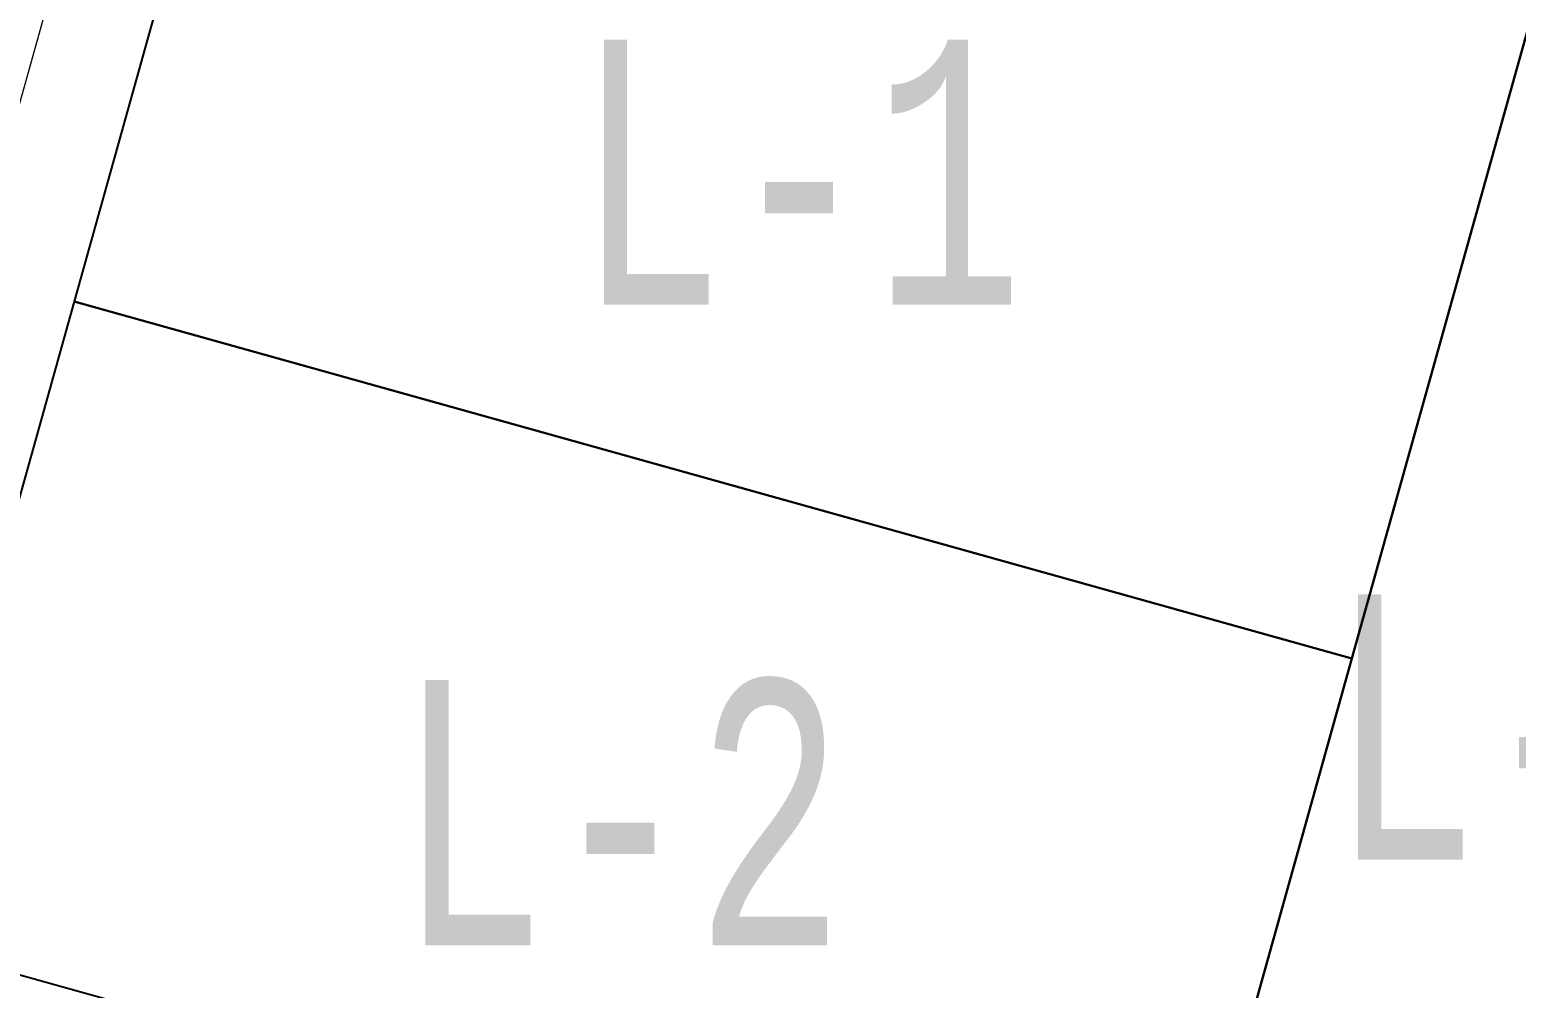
# Model space of a CAD drawing. Header units: millimetres. Extents: x 474016 to 477875, y 2288607 to 2292200.
# Drawn here: x 474451.67 to 474479.68, y 2288969.75 to 2288987.82 of the extents above; entities that cross this region are included whole.
import ezdxf
from ezdxf.enums import TextEntityAlignment as Align

# ---------------------------------------------------------------- set-up
doc = ezdxf.new("R2010")
doc.units = ezdxf.units.MM
doc.header["$LTSCALE"] = 50
doc.layers.add('BANQUETA', color=251, linetype='Continuous', lineweight=5)
doc.layers.add('CVL_COLIND', color=3, linetype='Continuous')
doc.layers.add('CVL_LOTIF', color=1, linetype='Continuous')
doc.layers.add('MZ Y LT', color=7, linetype='Continuous', lineweight=13, true_color=0x0d2bf2)
doc.styles.add('MONOTXT4', font='MONOTXT4.shx', dxfattribs={"width": 0.55})

msp = doc.modelspace()

# ---------------------------------------------------------------- linework, layer by layer
at = {"layer": 'BANQUETA'}
msp.add_lwpolyline([(474583.388, 2288986.619), (474462.999, 2289020.255, 0.414214), (474460.534, 2289018.867), (474447.349, 2288971.674, 0.414214), (474448.737, 2288969.21), (474569.127, 2288935.574)], format="xyb", dxfattribs=at)
at = {"layer": 'CVL_COLIND'}
msp.add_lwpolyline([(474476.582, 2288975.967), (474452.504, 2288982.694)], dxfattribs=at)
at = {"layer": 'CVL_LOTIF'}
for points in [[(474479.946, 2288988.005), (474455.868, 2288994.733), (474452.504, 2288982.694), (474476.582, 2288975.967)], [(474489.577, 2288985.315), (474479.946, 2288988.005), (474476.582, 2288975.967), (474473.219, 2288963.928), (474482.85, 2288961.237)], [(474476.582, 2288975.967), (474452.504, 2288982.694), (474449.141, 2288970.655), (474473.219, 2288963.928)]]:
    msp.add_lwpolyline(points, close=True, dxfattribs=at)

# ---------------------------------------------------------------- texts
at = {"layer": 'MZ Y LT', "lineweight": 13, "style": 'MONOTXT4', "width": 0.65}
for s, p in [('L-1', (474466.165, 2288985.136)), ('L-3', (474480.375, 2288974.676)), ('L-2', (474462.802, 2288973.097))]:
    msp.add_text(s, height=5, dxfattribs=at).set_placement(p, align=Align.MIDDLE)

doc.saveas('drawing.dxf')
